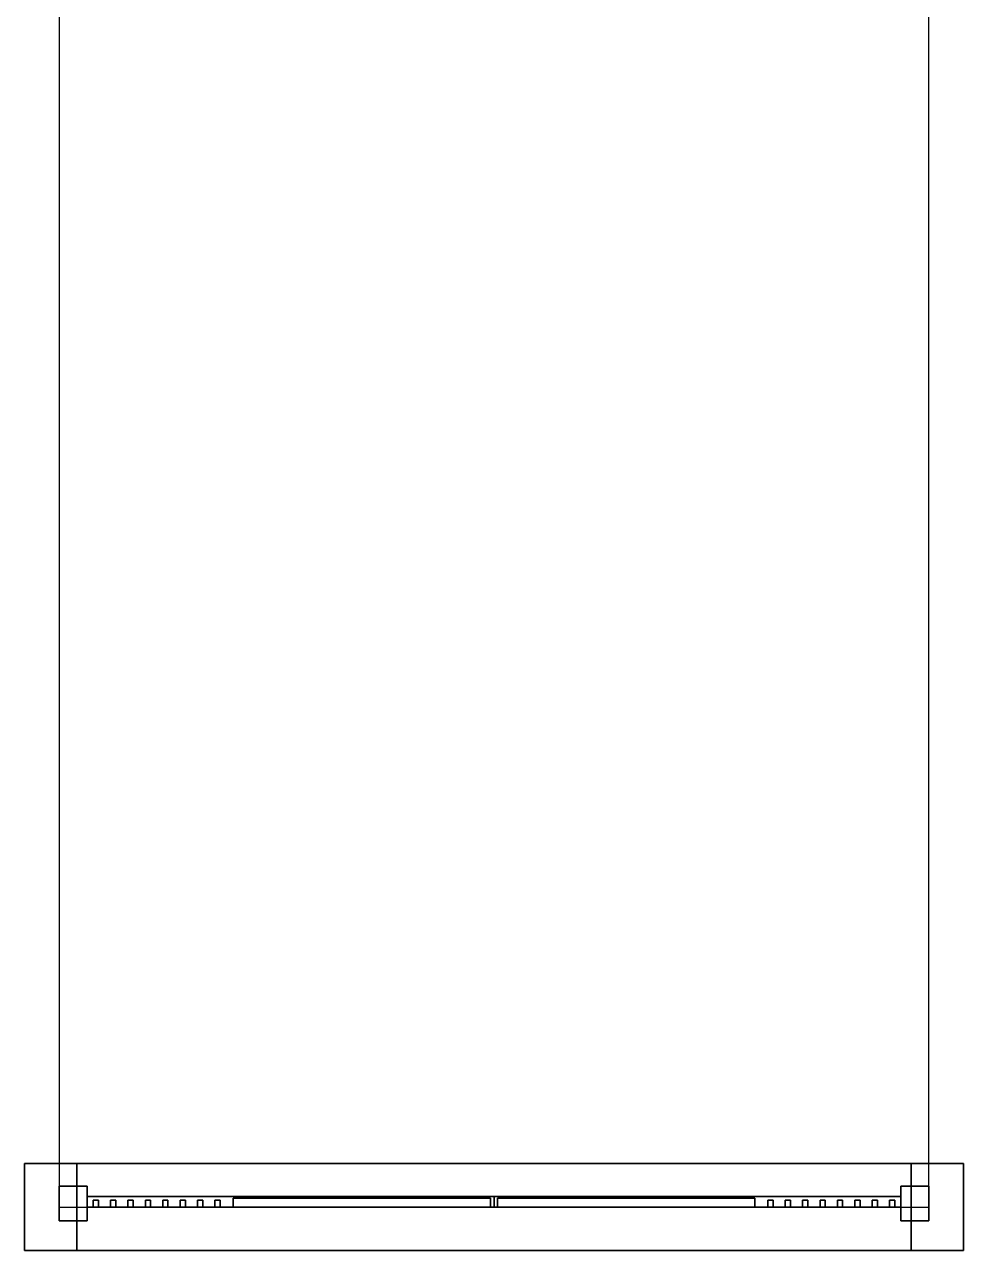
# Model space of a CAD drawing. Header units: millimetres. Extents: x -200 to 5200, y -250 to 30000.
# Drawn here: x -200 to 5200, y -250 to 6801 of the extents above; entities that cross this region are included whole.
import ezdxf

# ---------------------------------------------------------------- set-up
doc = ezdxf.new("R2010")
doc.units = ezdxf.units.MM
for name, color, linetype in [('GATE', 250, 'CONTINUOUS'), ('SITE', 92, 'CONTINUOUS'), ('TEAK', 32, 'CONTINUOUS'), ('WALL', 7, 'CONTINUOUS')]:
    doc.layers.add(name, color=color, linetype=linetype)

msp = doc.modelspace()

# ---------------------------------------------------------------- linework, layer by layer
at = {"layer": 'GATE'}
for points in [[(0, -80), (160, -80), (160, 120), (0, 120)], [(0, -80, 2100), (160, -80, 2100), (160, 120, 2100), (0, 120, 2100)], [(0, 120), (160, 120), (160, 120, 2100), (0, 120, 2100)], [(0, -80), (0, 120), (0, 120, 2100), (0, -80, 2100)], [(160, -80), (160, 120), (160, 120, 2100), (160, -80, 2100)], [(4840, -80), (5000, -80), (5000, 120), (4840, 120)], [(4840, -80, 2100), (5000, -80, 2100), (5000, 120, 2100), (4840, 120, 2100)], [(4840, 120), (5000, 120), (5000, 120, 2100), (4840, 120, 2100)], [(4840, -80), (4840, 120), (4840, 120, 2100), (4840, -80, 2100)], [(5000, -80), (5000, 120), (5000, 120, 2100), (5000, -80, 2100)], [(160, 0, 90), (2500, 0, 90), (2500, 60, 90), (160, 60, 90)], [(160, 0, 150), (2500, 0, 150), (2500, 60, 150), (160, 60, 150)], [(160, 60, 90), (2500, 60, 90), (2500, 60, 150), (160, 60, 150)], [(160, 0, 90), (160, 60, 90), (160, 60, 150), (160, 0, 150)], [(160, 0, 1990), (2500, 0, 1990), (2500, 60, 1990), (160, 60, 1990)], [(160, 0, 2050), (2500, 0, 2050), (2500, 60, 2050), (160, 60, 2050)], [(160, 60, 1990), (2500, 60, 1990), (2500, 60, 2050), (160, 60, 2050)], [(160, 0, 1990), (160, 60, 1990), (160, 60, 2050), (160, 0, 2050)], [(160, 0, 90), (2500, 0, 90), (2500, 0, 150), (160, 0, 150)], [(160, 0, 1990), (2500, 0, 1990), (2500, 0, 2050), (160, 0, 2050)], [(195, 0, 120), (225, 0, 120), (225, 40, 120), (195, 40, 120)], [(195, 0, 2020), (225, 0, 2020), (225, 40, 2020), (195, 40, 2020)], [(195, 40, 120), (225, 40, 120), (225, 40, 2020), (195, 40, 2020)], [(195, 0, 120), (195, 40, 120), (195, 40, 2020), (195, 0, 2020)], [(195, 0, 120), (225, 0, 120), (225, 0, 2020), (195, 0, 2020)], [(225, 0, 120), (225, 40, 120), (225, 40, 2020), (225, 0, 2020)], [(295, 0, 120), (325, 0, 120), (325, 40, 120), (295, 40, 120)], [(295, 0, 2020), (325, 0, 2020), (325, 40, 2020), (295, 40, 2020)], [(295, 40, 120), (325, 40, 120), (325, 40, 2020), (295, 40, 2020)], [(295, 0, 120), (295, 40, 120), (295, 40, 2020), (295, 0, 2020)], [(295, 0, 120), (325, 0, 120), (325, 0, 2020), (295, 0, 2020)], [(325, 0, 120), (325, 40, 120), (325, 40, 2020), (325, 0, 2020)], [(395, 0, 120), (425, 0, 120), (425, 40, 120), (395, 40, 120)], [(395, 0, 2020), (425, 0, 2020), (425, 40, 2020), (395, 40, 2020)], [(395, 40, 120), (425, 40, 120), (425, 40, 2020), (395, 40, 2020)], [(395, 0, 120), (395, 40, 120), (395, 40, 2020), (395, 0, 2020)], [(395, 0, 120), (425, 0, 120), (425, 0, 2020), (395, 0, 2020)], [(425, 0, 120), (425, 40, 120), (425, 40, 2020), (425, 0, 2020)], [(495, 0, 120), (525, 0, 120), (525, 40, 120), (495, 40, 120)], [(495, 0, 2020), (525, 0, 2020), (525, 40, 2020), (495, 40, 2020)], [(495, 40, 120), (525, 40, 120), (525, 40, 2020), (495, 40, 2020)], [(495, 0, 120), (495, 40, 120), (495, 40, 2020), (495, 0, 2020)], [(495, 0, 120), (525, 0, 120), (525, 0, 2020), (495, 0, 2020)], [(525, 0, 120), (525, 40, 120), (525, 40, 2020), (525, 0, 2020)], [(595, 0, 120), (625, 0, 120), (625, 40, 120), (595, 40, 120)], [(595, 0, 2020), (625, 0, 2020), (625, 40, 2020), (595, 40, 2020)], [(595, 40, 120), (625, 40, 120), (625, 40, 2020), (595, 40, 2020)], [(595, 0, 120), (595, 40, 120), (595, 40, 2020), (595, 0, 2020)], [(595, 0, 120), (625, 0, 120), (625, 0, 2020), (595, 0, 2020)], [(625, 0, 120), (625, 40, 120), (625, 40, 2020), (625, 0, 2020)], [(695, 0, 120), (725, 0, 120), (725, 40, 120), (695, 40, 120)], [(695, 0, 2020), (725, 0, 2020), (725, 40, 2020), (695, 40, 2020)], [(695, 40, 120), (725, 40, 120), (725, 40, 2020), (695, 40, 2020)], [(695, 0, 120), (695, 40, 120), (695, 40, 2020), (695, 0, 2020)], [(695, 0, 120), (725, 0, 120), (725, 0, 2020), (695, 0, 2020)], [(725, 0, 120), (725, 40, 120), (725, 40, 2020), (725, 0, 2020)], [(795, 0, 120), (825, 0, 120), (825, 40, 120), (795, 40, 120)], [(795, 0, 2020), (825, 0, 2020), (825, 40, 2020), (795, 40, 2020)], [(795, 40, 120), (825, 40, 120), (825, 40, 2020), (795, 40, 2020)], [(795, 0, 120), (795, 40, 120), (795, 40, 2020), (795, 0, 2020)], [(795, 0, 120), (825, 0, 120), (825, 0, 2020), (795, 0, 2020)], [(825, 0, 120), (825, 40, 120), (825, 40, 2020), (825, 0, 2020)], [(895, 0, 120), (925, 0, 120), (925, 40, 120), (895, 40, 120)], [(895, 0, 2020), (925, 0, 2020), (925, 40, 2020), (895, 40, 2020)], [(895, 40, 120), (925, 40, 120), (925, 40, 2020), (895, 40, 2020)], [(895, 0, 120), (895, 40, 120), (895, 40, 2020), (895, 0, 2020)], [(895, 0, 120), (925, 0, 120), (925, 0, 2020), (895, 0, 2020)], [(925, 0, 120), (925, 40, 120), (925, 40, 2020), (925, 0, 2020)], [(2500, 0, 90), (2500, 60, 90), (2500, 60, 150), (2500, 0, 150)], [(2500, 0, 1990), (2500, 60, 1990), (2500, 60, 2050), (2500, 0, 2050)], [(2500, 0, 90), (4840, 0, 90), (4840, 60, 90), (2500, 60, 90)], [(2500, 0, 150), (4840, 0, 150), (4840, 60, 150), (2500, 60, 150)], [(2500, 60, 90), (4840, 60, 90), (4840, 60, 150), (2500, 60, 150)], [(2500, 0, 90), (2500, 60, 90), (2500, 60, 150), (2500, 0, 150)], [(2500, 0, 1990), (4840, 0, 1990), (4840, 60, 1990), (2500, 60, 1990)], [(2500, 0, 2050), (4840, 0, 2050), (4840, 60, 2050), (2500, 60, 2050)], [(2500, 60, 1990), (4840, 60, 1990), (4840, 60, 2050), (2500, 60, 2050)], [(2500, 0, 1990), (2500, 60, 1990), (2500, 60, 2050), (2500, 0, 2050)], [(2500, 0, 90), (4840, 0, 90), (4840, 0, 150), (2500, 0, 150)], [(2500, 0, 1990), (4840, 0, 1990), (4840, 0, 2050), (2500, 0, 2050)], [(4075, 0, 120), (4105, 0, 120), (4105, 40, 120), (4075, 40, 120)], [(4075, 0, 2020), (4105, 0, 2020), (4105, 40, 2020), (4075, 40, 2020)], [(4075, 40, 120), (4105, 40, 120), (4105, 40, 2020), (4075, 40, 2020)], [(4075, 0, 120), (4075, 40, 120), (4075, 40, 2020), (4075, 0, 2020)], [(4075, 0, 120), (4105, 0, 120), (4105, 0, 2020), (4075, 0, 2020)], [(4105, 0, 120), (4105, 40, 120), (4105, 40, 2020), (4105, 0, 2020)], [(4175, 0, 120), (4205, 0, 120), (4205, 40, 120), (4175, 40, 120)], [(4175, 0, 2020), (4205, 0, 2020), (4205, 40, 2020), (4175, 40, 2020)], [(4175, 40, 120), (4205, 40, 120), (4205, 40, 2020), (4175, 40, 2020)], [(4175, 0, 120), (4175, 40, 120), (4175, 40, 2020), (4175, 0, 2020)], [(4175, 0, 120), (4205, 0, 120), (4205, 0, 2020), (4175, 0, 2020)], [(4205, 0, 120), (4205, 40, 120), (4205, 40, 2020), (4205, 0, 2020)], [(4275, 0, 120), (4305, 0, 120), (4305, 40, 120), (4275, 40, 120)], [(4275, 0, 2020), (4305, 0, 2020), (4305, 40, 2020), (4275, 40, 2020)], [(4275, 40, 120), (4305, 40, 120), (4305, 40, 2020), (4275, 40, 2020)], [(4275, 0, 120), (4275, 40, 120), (4275, 40, 2020), (4275, 0, 2020)], [(4275, 0, 120), (4305, 0, 120), (4305, 0, 2020), (4275, 0, 2020)], [(4305, 0, 120), (4305, 40, 120), (4305, 40, 2020), (4305, 0, 2020)], [(4375, 0, 120), (4405, 0, 120), (4405, 40, 120), (4375, 40, 120)], [(4375, 0, 2020), (4405, 0, 2020), (4405, 40, 2020), (4375, 40, 2020)], [(4375, 40, 120), (4405, 40, 120), (4405, 40, 2020), (4375, 40, 2020)], [(4375, 0, 120), (4375, 40, 120), (4375, 40, 2020), (4375, 0, 2020)], [(4375, 0, 120), (4405, 0, 120), (4405, 0, 2020), (4375, 0, 2020)], [(4405, 0, 120), (4405, 40, 120), (4405, 40, 2020), (4405, 0, 2020)], [(4475, 0, 120), (4505, 0, 120), (4505, 40, 120), (4475, 40, 120)], [(4475, 0, 2020), (4505, 0, 2020), (4505, 40, 2020), (4475, 40, 2020)], [(4475, 40, 120), (4505, 40, 120), (4505, 40, 2020), (4475, 40, 2020)], [(4475, 0, 120), (4475, 40, 120), (4475, 40, 2020), (4475, 0, 2020)], [(4475, 0, 120), (4505, 0, 120), (4505, 0, 2020), (4475, 0, 2020)], [(4505, 0, 120), (4505, 40, 120), (4505, 40, 2020), (4505, 0, 2020)], [(4575, 0, 120), (4605, 0, 120), (4605, 40, 120), (4575, 40, 120)], [(4575, 0, 2020), (4605, 0, 2020), (4605, 40, 2020), (4575, 40, 2020)], [(4575, 40, 120), (4605, 40, 120), (4605, 40, 2020), (4575, 40, 2020)], [(4575, 0, 120), (4575, 40, 120), (4575, 40, 2020), (4575, 0, 2020)], [(4575, 0, 120), (4605, 0, 120), (4605, 0, 2020), (4575, 0, 2020)], [(4605, 0, 120), (4605, 40, 120), (4605, 40, 2020), (4605, 0, 2020)], [(4675, 0, 120), (4705, 0, 120), (4705, 40, 120), (4675, 40, 120)], [(4675, 0, 2020), (4705, 0, 2020), (4705, 40, 2020), (4675, 40, 2020)], [(4675, 40, 120), (4705, 40, 120), (4705, 40, 2020), (4675, 40, 2020)], [(4675, 0, 120), (4675, 40, 120), (4675, 40, 2020), (4675, 0, 2020)], [(4675, 0, 120), (4705, 0, 120), (4705, 0, 2020), (4675, 0, 2020)], [(4705, 0, 120), (4705, 40, 120), (4705, 40, 2020), (4705, 0, 2020)], [(4775, 0, 120), (4805, 0, 120), (4805, 40, 120), (4775, 40, 120)], [(4775, 0, 2020), (4805, 0, 2020), (4805, 40, 2020), (4775, 40, 2020)], [(4775, 40, 120), (4805, 40, 120), (4805, 40, 2020), (4775, 40, 2020)], [(4775, 0, 120), (4775, 40, 120), (4775, 40, 2020), (4775, 0, 2020)], [(4775, 0, 120), (4805, 0, 120), (4805, 0, 2020), (4775, 0, 2020)], [(4805, 0, 120), (4805, 40, 120), (4805, 40, 2020), (4805, 0, 2020)], [(4840, 0, 90), (4840, 60, 90), (4840, 60, 150), (4840, 0, 150)], [(4840, 0, 1990), (4840, 60, 1990), (4840, 60, 2050), (4840, 0, 2050)], [(0, -80), (160, -80), (160, -80, 2100), (0, -80, 2100)], [(4840, -80), (5000, -80), (5000, -80, 2100), (4840, -80, 2100)]]:
    msp.add_3dface(points, dxfattribs=at)
at = {"layer": 'SITE'}
msp.add_3dface([(0, 0), (5000, 0), (5000, 30000), (0, 30000)], dxfattribs=at)
at = {"layer": 'TEAK'}
for points in [[(1000, 0, 150), (2480, 0, 150), (2480, 50, 150), (1000, 50, 150)], [(1000, 0, 1990), (2480, 0, 1990), (2480, 50, 1990), (1000, 50, 1990)], [(1000, 50, 150), (2480, 50, 150), (2480, 50, 1990), (1000, 50, 1990)], [(1000, 0, 150), (1000, 50, 150), (1000, 50, 1990), (1000, 0, 1990)], [(1000, 0, 150), (2480, 0, 150), (2480, 0, 1990), (1000, 0, 1990)], [(2480, 0, 150), (2480, 50, 150), (2480, 50, 1990), (2480, 0, 1990)], [(2520, 0, 150), (4000, 0, 150), (4000, 50, 150), (2520, 50, 150)], [(2520, 0, 1990), (4000, 0, 1990), (4000, 50, 1990), (2520, 50, 1990)], [(2520, 50, 150), (4000, 50, 150), (4000, 50, 1990), (2520, 50, 1990)], [(2520, 0, 150), (2520, 50, 150), (2520, 50, 1990), (2520, 0, 1990)], [(2520, 0, 150), (4000, 0, 150), (4000, 0, 1990), (2520, 0, 1990)], [(4000, 0, 150), (4000, 50, 150), (4000, 50, 1990), (4000, 0, 1990)]]:
    msp.add_3dface(points, dxfattribs=at)
at = {"layer": 'WALL'}
for points in [[(-200, -250, 2200), (5200, -250, 2200), (5200, 250, 2200), (-200, 250, 2200)], [(-200, -250, 2500), (5200, -250, 2500), (5200, 250, 2500), (-200, 250, 2500)], [(-200, 250, 2200), (5200, 250, 2200), (5200, 250, 2500), (-200, 250, 2500)], [(-200, -250, 2200), (-200, 250, 2200), (-200, 250, 2500), (-200, -250, 2500)], [(-200, -250), (100, -250), (100, 250), (-200, 250)], [(-200, -250, 2200), (100, -250, 2200), (100, 250, 2200), (-200, 250, 2200)], [(-200, 250), (100, 250), (100, 250, 2200), (-200, 250, 2200)], [(-200, -250), (-200, 250), (-200, 250, 2200), (-200, -250, 2200)], [(100, -250), (100, 250), (100, 250, 2200), (100, -250, 2200)], [(4900, -250), (5200, -250), (5200, 250), (4900, 250)], [(4900, -250, 2200), (5200, -250, 2200), (5200, 250, 2200), (4900, 250, 2200)], [(4900, 250), (5200, 250), (5200, 250, 2200), (4900, 250, 2200)], [(4900, -250), (4900, 250), (4900, 250, 2200), (4900, -250, 2200)], [(5200, -250, 2200), (5200, 250, 2200), (5200, 250, 2500), (5200, -250, 2500)], [(5200, -250), (5200, 250), (5200, 250, 2200), (5200, -250, 2200)], [(-200, -250, 2200), (5200, -250, 2200), (5200, -250, 2500), (-200, -250, 2500)], [(-200, -250), (100, -250), (100, -250, 2200), (-200, -250, 2200)], [(4900, -250), (5200, -250), (5200, -250, 2200), (4900, -250, 2200)]]:
    msp.add_3dface(points, dxfattribs=at)

doc.saveas('drawing.dxf')
